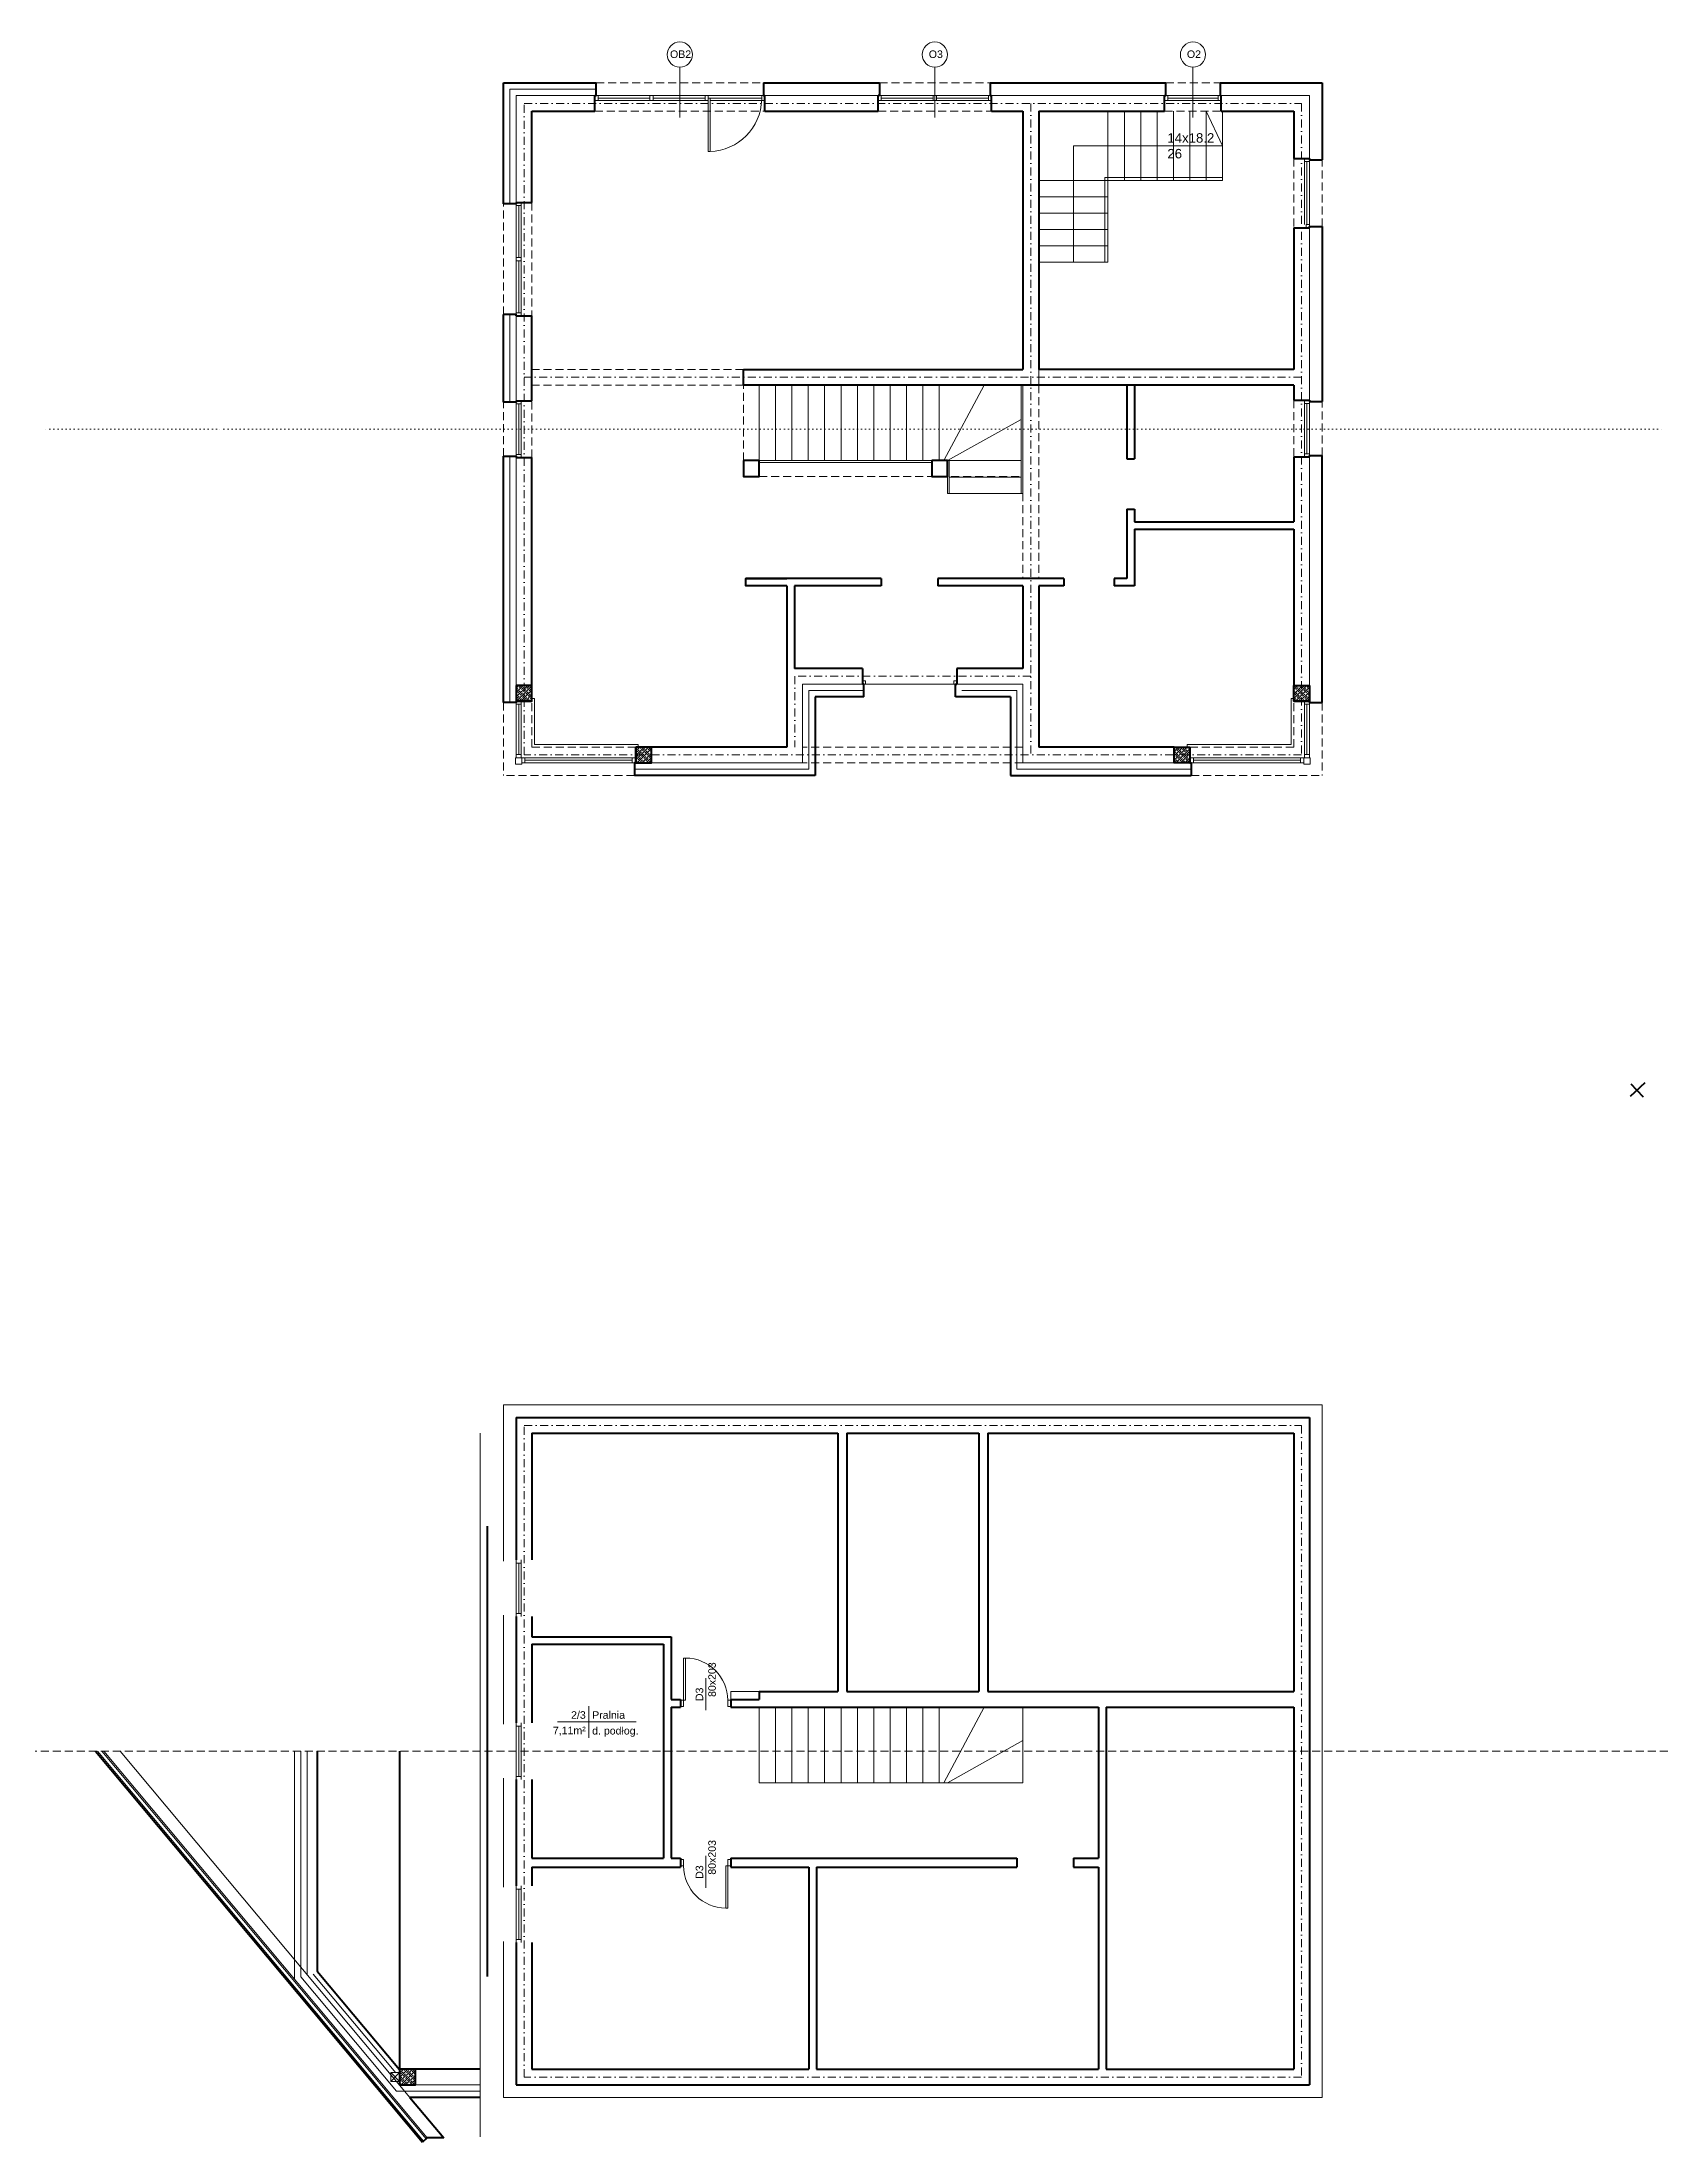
# Model space of a CAD drawing. Header units: millimetres. Extents: x 2325 to 4901, y 783 to 4119.
import ezdxf

# ---------------------------------------------------------------- set-up
doc = ezdxf.new("R2010")
doc.units = ezdxf.units.MM
for name, pattern in [('DASHDOT', [25.4, 12.7, -6.35, 0, -6.35]), ('DASHED', [19.05, 12.7, -6.35]), ('DOT', [6.35, 0, -6.35])]:
    doc.linetypes.add(name, pattern=pattern)
doc.layers.get('0').update_dxf_attribs({"lineweight": 0})
for name, color, linetype, lineweight in [('A-murowane', 6, 'Continuous', 50), ('A-osie', 7, 'DASHDOT', 5), ('A-p.widokowa', 5, 'Continuous', 15), ('A-pod', 5, 'DASHED', 15), ('A-schody', 2, 'Continuous', 0), ('A-stolarka', 1, 'Continuous', 5), ('A-w.ocieplenie', 4, 'BATTING', 5), ('A-wykończenie', 4, 'Continuous', 5), ('B-linia przekrojowa', 40, 'DOT', 20), ('B-materiały', 9, 'Continuous', 0), ('B-opis', 7, 'Continuous', 0)]:
    doc.layers.add(name, color=color, linetype=linetype, lineweight=lineweight)
doc.styles.get("Standard").update_dxf_attribs({"font": 'arial.ttf'})
doc.linetypes.add('BATTING', pattern='A,0.00254,-2.54,[134,ltypeshp.shx,S=2.54,R=0,X=-2.54,Y=0],-5.08,[134,ltypeshp.shx,S=2.54,R=180,X=2.54,Y=0],-2.54', length=10.16254)

# ---------------------------------------------------------------- blocks, each defined once
blk = doc.blocks.new('A$C7FE075C5')
at = {"layer": 'A-stolarka'}
for p, q in [((-5, 0), (-85, 0)), ((-85, -4), (-5, -4)), ((-85, -8), (-5, -8))]:
    blk.add_line(p, q, dxfattribs=at)
for points in [[(-90, 0), (-85, 0), (-85, -8), (-90, -8), (-90, 0)], [(-5, 0), (0, 0), (0, -8), (-5, -8), (-5, 0)]]:
    blk.add_lwpolyline(points, dxfattribs=at)
blk = doc.blocks.new('A$C77EB5EB5')
at = {"layer": 'A-stolarka'}
for p, q in [((-5, 0), (-175, 0)), ((-175, -4), (-92.5, -4)), ((-175, -8), (-92.5, -8)), ((-87.5, -4), (-5, -4)), ((-87.5, -8), (-5, -8))]:
    blk.add_line(p, q, dxfattribs=at)
for points in [[(-180, 0), (-175, 0), (-175, -8), (-180, -8), (-180, 0)], [(-92.5, 0), (-87.5, 0), (-87.5, -8), (-92.5, -8), (-92.5, 0)], [(-5, 0), (0, 0), (0, -8), (-5, -8), (-5, 0)]]:
    blk.add_lwpolyline(points, dxfattribs=at)
blk = doc.blocks.new('A$C116A1207')
at = {"layer": 'A-stolarka'}
for p, q in [((-8, -5), (-8, -105)), ((-4, -5), (-4, -105)), ((0, -105), (0, -5))]:
    blk.add_line(p, q, dxfattribs=at)
for points in [[(0, 0), (0, -5), (-8, -5), (-8, 0), (0, 0)], [(0, -105), (0, -110), (-5, -110), (-5, -105), (0, -105)]]:
    blk.add_lwpolyline(points, dxfattribs=at)
blk = doc.blocks.new('A$C4D3D61A9')
at = {"layer": 'A-stolarka'}
for points in [[(5, 5), (8, 5), (8, 72), (5, 72)], [(0, -5), (5, -5), (5, 5), (0, 5)], [(75, -5), (80, -5), (80, 5), (75, 5)]]:
    blk.add_lwpolyline(points, close=True, dxfattribs=at)
blk.add_arc((8, 5), 67, 0, 90, dxfattribs=at)
blk = doc.blocks.new('A$C2DDC75EF')
at = {"layer": 'A-stolarka'}
blk.add_line((35, -4.9), (35, 46.1), dxfattribs=at)
at = {"layer": 'A-stolarka', "insert": (19.1, 9.7), "char_height": 12, "attachment_point": 1, "rotation": 90}
blk.add_mtext_dynamic_manual_height_columns('D3\\P\\pi6.5715;80x203', width=13.143, gutter_width=12.5, heights=[0], dxfattribs=at)
blk = doc.blocks.new('A$C386A056A')
at = {"layer": 'A-stolarka'}
for p, q in [((-25, 0), (-25, -90)), ((-17, 0), (-17, -90)), ((-25, -5), (-17, -5)), ((-21, -5), (-21, -85)), ((-25, -85), (-17, -85))]:
    blk.add_line(p, q, dxfattribs=at)
blk = doc.blocks.new('A$C6DA452C0')
at = {"layer": 'A-stolarka'}
for p, q in [((175, 8), (5, 8)), ((175, 4), (5, 4)), ((5, 0), (175, 0))]:
    blk.add_line(p, q, dxfattribs=at)
for points in [[(5, 0), (0, 0), (0, 8), (5, 8), (5, 0)], [(180, 0), (175, 0), (175, 8), (180, 8), (180, 0)]]:
    blk.add_lwpolyline(points, dxfattribs=at)
blk = doc.blocks.new('A$C4D687B73')
at = {"layer": 'A-wykończenie'}
for p, q in [((-14, 7), (0, -7)), ((-14, -7), (0, 7))]:
    blk.add_line(p, q, dxfattribs=at)
blk.add_lwpolyline([(-14, -7), (0, -7), (0, 7), (-14, 7)], close=True, dxfattribs=at)

msp = doc.modelspace()

# ---------------------------------------------------------------- hatches: boundary and pattern name
at = {"layer": 'B-materiały'}
h = msp.add_hatch(dxfattribs=at)
h.set_pattern_fill('JIS_STN_1E', color=256, scale=5)
h.paths.add_polyline_path([(3078.3, 3096.7), (3078.3, 3071.7), (3103.3, 3071.7), (3103.3, 3096.7)])
h = msp.add_hatch(dxfattribs=at)
h.set_pattern_fill('JIS_STN_1E', color=256, scale=5)
h.paths.add_polyline_path([(4338.3, 3096.7), (4338.3, 3071.7), (4313.3, 3071.7), (4313.3, 3096.7)])
h = msp.add_hatch(dxfattribs=at)
h.set_pattern_fill('JIS_STN_1E', color=256, scale=5)
h.paths.add_polyline_path([(3268.3, 2998.7), (3268.3, 2973.7), (3293.3, 2973.7), (3293.3, 2998.7)])
h = msp.add_hatch(dxfattribs=at)
h.set_pattern_fill('JIS_STN_1E', color=256, scale=5)
h.paths.add_polyline_path([(4148.3, 2998.7), (4148.3, 2973.7), (4123.3, 2973.7), (4123.3, 2998.7)])
h = msp.add_hatch(dxfattribs=at)
h.set_pattern_fill('JIS_STN_1E', color=256, scale=5)
h.set_pattern_definition([(45, (-375.1697, -2100), (-3.535534, 3.535534), []), (45, (-371.6447, -2100), (-3.535534, 3.535534), [5, -2.5])])
h.paths.add_polyline_path([(2893.2, 898.7), (2893.2, 873.7), (2918.2, 873.7), (2918.2, 898.7)])

# ---------------------------------------------------------------- linework, layer by layer
msp.add_line((3103.3, 1908.7), (3103.3, 1908.7))
at = {"layer": 'A-murowane'}
for p, q in [((3058.3, 4053.7), (3205.3, 4053.7)), ((3058.3, 3861.7), (3058.3, 4053.7)), ((3471.3, 4053.7), (3655.3, 4053.7)), ((3831.3, 4053.7), (4110.3, 4053.7)), ((4196.3, 4053.7), (4358.3, 4053.7)), ((4358.3, 4053.7), (4358.3, 3931.7)), ((3103.3, 4008.7), (3203.3, 4008.7)), ((3103.3, 3863.7), (3103.3, 4008.7)), ((3203.3, 4008.7), (3203.3, 4033.7)), ((3473.3, 4008.7), (3473.3, 4033.7)), ((3473.3, 4008.7), (3653.3, 4008.7)), ((3653.3, 4008.7), (3653.3, 4033.7)), ((3833.3, 4008.7), (3833.3, 4033.7)), ((3833.3, 4008.7), (3883.3, 4008.7)), ((3883.3, 4008.7), (3883.3, 3598.7)), ((3908.3, 4008.7), (4108.3, 4008.7)), ((3908.3, 4008.7), (3908.3, 3598.7)), ((4108.3, 4008.7), (4108.3, 4033.7)), ((4198.3, 4008.7), (4198.3, 4033.7)), ((4198.3, 4008.7), (4313.3, 4008.7)), ((4313.3, 4008.7), (4313.3, 3933.7)), ((4313.3, 3933.7), (4338.3, 3933.7)), ((3078.3, 3863.7), (3103.3, 3863.7)), ((4313.3, 3823.7), (4338.3, 3823.7)), ((4313.3, 3823.7), (4313.3, 3598.7)), ((4358.3, 3825.7), (4358.3, 3547.7)), ((3058.3, 3546.7), (3058.3, 3685.7)), ((3078.3, 3683.7), (3103.3, 3683.7)), ((3103.3, 3548.7), (3103.3, 3683.7)), ((3439.3, 3598.7), (3883.3, 3598.7)), ((3439.3, 3573.7), (3439.3, 3598.7)), ((4313.3, 3573.7), (3439.3, 3573.7)), ((4313.3, 3598.7), (3908.3, 3598.7)), ((4048.3, 3573.7), (4048.3, 3456.7)), ((4060.3, 3573.7), (4060.3, 3456.7)), ((4313.3, 3573.7), (4313.3, 3549.7)), ((3078.3, 3548.7), (3103.3, 3548.7)), ((4313.3, 3549.7), (4338.3, 3549.7)), ((4338.3, 3549.7), (4338.3, 3547.7)), ((4338.3, 3547.7), (4358.3, 3547.7)), ((3058.3, 3069.7), (3058.3, 3460.7)), ((3078.3, 3458.7), (3103.3, 3458.7)), ((3103.3, 3071.7), (3103.3, 3458.7)), ((4048.3, 3456.7), (4060.3, 3456.7)), ((4313.3, 3459.7), (4338.3, 3459.7)), ((4313.3, 3459.7), (4313.3, 3356.7)), ((4338.3, 3461.7), (4358.3, 3461.7)), ((4338.3, 3459.7), (4338.3, 3461.7)), ((4358.3, 3069.7), (4358.3, 3461.7)), ((4048.3, 3376.7), (4060.3, 3376.7)), ((4048.3, 3376.7), (4048.3, 3266.7)), ((4060.3, 3376.7), (4060.3, 3356.7)), ((4060.3, 3356.7), (4313.3, 3356.7)), ((4060.3, 3344.7), (4313.3, 3344.7)), ((4060.3, 3344.7), (4060.3, 3254.7)), ((4313.3, 3344.7), (4313.3, 3096.7)), ((3658.3, 3266.7), (3443.3, 3266.7)), ((3508.3, 3254.7), (3508.3, 2998.7)), ((3520.3, 3254.7), (3520.3, 3123.7)), ((3658.3, 3254.7), (3520.3, 3254.7)), ((3658.3, 3266.7), (3658.3, 3254.7)), ((3948.3, 3266.7), (3748.3, 3266.7)), ((3748.3, 3266.7), (3748.3, 3254.7)), ((3883.3, 3254.7), (3748.3, 3254.7)), ((3883.3, 3254.7), (3883.3, 3123.7)), ((3908.3, 3254.7), (3908.3, 2998.7)), ((3948.3, 3254.7), (3908.3, 3254.7)), ((3948.3, 3266.7), (3948.3, 3254.7)), ((4048.3, 3266.7), (4028.3, 3266.7)), ((4028.3, 3266.7), (4028.3, 3254.7)), ((4060.3, 3254.7), (4028.3, 3254.7)), ((3628.3, 3123.7), (3520.3, 3123.7)), ((3628.3, 3123.7), (3628.3, 3098.7)), ((3778.3, 3123.7), (3778.3, 3098.7)), ((3883.3, 3123.7), (3778.3, 3123.7)), ((3103.3, 3071.7), (3078.3, 3071.7)), ((3630.3, 3078.7), (3553.3, 3078.7)), ((3553.3, 3078.7), (3553.3, 2953.7)), ((3863.3, 3078.7), (3776.3, 3078.7)), ((3863.3, 3078.7), (3863.3, 2953.7)), ((4313.3, 3071.7), (4338.3, 3071.7)), ((3508.3, 2998.7), (3268.3, 2998.7)), ((3268.3, 2973.7), (3268.3, 2998.7)), ((4123.3, 2998.7), (3908.3, 2998.7)), ((3553.3, 2953.7), (3266.3, 2953.7)), ((3863.3, 2953.7), (4150.3, 2953.7)), ((4871.1, 2465.6), (4847.8, 2443.8)), ((4858.3, 2453.7), (4849.5, 2463.1)), ((4858.3, 2453.7), (4868.3, 2443)), ((3078.3, 1933.7), (3078.3, 1707.7)), ((3078.3, 1933.7), (4338.3, 1933.7)), ((3103.3, 1908.7), (3589.3, 1908.7)), ((3103.3, 1908.7), (3103.3, 1707.7)), ((3589.3, 1908.7), (3589.3, 1498.7)), ((3603.3, 1908.7), (3603.3, 1498.7)), ((3603.3, 1908.7), (3813.3, 1908.7)), ((3813.3, 1908.7), (3813.3, 1498.7)), ((3827.3, 1908.7), (3827.3, 1498.7)), ((3827.3, 1908.7), (4313.3, 1908.7)), ((4313.3, 1908.7), (4313.3, 1498.7)), ((4338.3, 1933.7), (4338.3, 873.7)), ((3032.2, 1761.2), (3032.2, 1046.1)), ((3078.3, 1617.7), (3078.3, 1448.7)), ((3103.3, 1617.7), (3103.3, 1585.7)), ((3103.3, 1585.7), (3324.3, 1585.7)), ((3103.3, 1573.7), (3312.3, 1573.7)), ((3103.3, 1573.7), (3103.3, 1448.7)), ((3312.3, 1573.7), (3312.3, 1233.7)), ((3324.3, 1585.7), (3324.3, 1485.7)), ((3324.3, 1485.7), (3339.3, 1485.7)), ((3324.3, 1473.7), (3339.3, 1473.7)), ((3324.3, 1473.7), (3324.3, 1233.7)), ((3339.3, 1485.7), (3339.3, 1473.7)), ((3419.3, 1485.7), (3419.3, 1473.7)), ((3419.3, 1485.7), (3464.3, 1485.7)), ((3419.3, 1473.7), (3464.3, 1473.7)), ((3464.3, 1498.7), (3464.3, 1485.7)), ((3464.3, 1498.7), (3589.3, 1498.7)), ((3464.3, 1473.7), (4003.3, 1473.7)), ((3603.3, 1498.7), (3813.3, 1498.7)), ((3827.3, 1498.7), (4313.3, 1498.7)), ((4003.3, 1473.7), (4003.3, 1233.7)), ((4015.3, 1473.7), (4015.3, 898.7)), ((4015.3, 1473.7), (4313.3, 1473.7)), ((4313.3, 1473.7), (4313.3, 898.7)), ((2410.2, 1403.7), (2929.4, 783)), ((2762.2, 1403.7), (2762.2, 1054.6)), ((2893.2, 1403.7), (2893.2, 898.7)), ((3078.3, 1358.7), (3078.3, 1189.7)), ((3103.3, 1358.7), (3103.3, 1233.7)), ((3103.3, 1233.7), (3312.3, 1233.7)), ((3103.3, 1219.7), (3339.3, 1219.7)), ((3103.3, 1219.7), (3103.3, 1189.7)), ((3324.3, 1233.7), (3339.3, 1233.7)), ((3339.3, 1233.7), (3339.3, 1219.7)), ((3419.3, 1233.7), (3419.3, 1219.7)), ((3419.3, 1233.7), (3873.3, 1233.7)), ((3419.3, 1219.7), (3543.3, 1219.7)), ((3543.3, 1219.7), (3543.3, 898.7)), ((3555.3, 1219.7), (3555.3, 898.7)), ((3555.3, 1219.7), (3873.3, 1219.7)), ((3873.3, 1233.7), (3873.3, 1219.7)), ((3963.3, 1233.7), (3963.3, 1219.7)), ((3963.3, 1233.7), (4003.3, 1233.7)), ((3963.3, 1219.7), (4003.3, 1219.7)), ((4003.3, 1219.7), (4003.3, 898.7)), ((3078.3, 1099.7), (3078.3, 873.7)), ((3103.3, 1099.7), (3103.3, 898.7)), ((2762.2, 1054.6), (2893.2, 898.1)), ((3021.2, 898.7), (2893.2, 898.7)), ((3078.3, 873.7), (4338.3, 873.7)), ((3103.3, 898.7), (3543.3, 898.7)), ((3555.3, 898.7), (4003.3, 898.7)), ((4015.3, 898.7), (4313.3, 898.7)), ((3021.2, 853.7), (2909.4, 853.7)), ((2909.4, 853.7), (2963.2, 789.5)), ((2937.1, 789.5), (2929.4, 783)), ((2963.2, 789.5), (2937.1, 789.5))]:
    msp.add_line(p, q, dxfattribs=at)
for points in [[(3203.3, 4033.7), (3205.3, 4033.7), (3205.3, 4053.7)], [(3471.3, 4053.7), (3471.3, 4033.7), (3473.3, 4033.7)], [(3655.3, 4053.7), (3655.3, 4033.7), (3653.3, 4033.7)], [(3831.3, 4053.7), (3831.3, 4033.7), (3833.3, 4033.7)], [(4108.3, 4033.7), (4110.3, 4033.7), (4110.3, 4053.7)], [(4196.3, 4053.7), (4196.3, 4033.7), (4198.3, 4033.7)], [(4338.3, 3933.7), (4338.3, 3931.7), (4358.3, 3931.7)], [(3078.3, 3863.7), (3078.3, 3861.7), (3058.3, 3861.7)], [(4338.3, 3823.7), (4338.3, 3825.7), (4358.3, 3825.7)], [(3078.3, 3683.7), (3078.3, 3685.7), (3058.3, 3685.7)], [(3078.3, 3548.7), (3078.3, 3546.7), (3058.3, 3546.7)], [(3058.3, 3460.7), (3078.3, 3460.7), (3078.3, 3458.7)], [(3508.3, 3254.7), (3443.3, 3254.7), (3443.3, 3266.7), (3508.3, 3266.7)], [(3078.3, 3071.7), (3078.3, 3069.7), (3058.3, 3069.7)], [(3630.3, 3078.7), (3630.3, 3098.7), (3628.3, 3098.7)], [(3776.3, 3078.7), (3776.3, 3098.7), (3778.3, 3098.7)], [(4338.3, 3071.7), (4338.3, 3069.7), (4358.3, 3069.7)], [(3268.3, 2973.7), (3266.3, 2973.7), (3266.3, 2953.7)], [(4148.3, 2973.7), (4150.3, 2973.7), (4150.3, 2953.7)]]:
    msp.add_lwpolyline(points, dxfattribs=at)
for points in [[(3439.3, 3453.7), (3439.3, 3428.7), (3464.3, 3428.7), (3464.3, 3453.7)], [(3738.3, 3453.7), (3738.3, 3428.7), (3763.3, 3428.7), (3763.3, 3453.7)], [(3078.3, 3096.7), (3078.3, 3071.7), (3103.3, 3071.7), (3103.3, 3096.7)], [(4338.3, 3096.7), (4338.3, 3071.7), (4313.3, 3071.7), (4313.3, 3096.7)], [(3268.3, 2998.7), (3268.3, 2973.7), (3293.3, 2973.7), (3293.3, 2998.7)], [(4148.3, 2998.7), (4148.3, 2973.7), (4123.3, 2973.7), (4123.3, 2998.7)], [(2893.2, 898.7), (2893.2, 873.7), (2918.2, 873.7), (2918.2, 898.7)]]:
    msp.add_lwpolyline(points, close=True, dxfattribs=at)
at = {"layer": 'A-osie'}
for p, q in [((3090.8, 2986.2), (3090.8, 4021.2)), ((3090.8, 4021.2), (4325.8, 4021.2)), ((3895.8, 4021.2), (3895.8, 2986.2)), ((4325.8, 4021.2), (4325.8, 2986.2)), ((4325.8, 3586.2), (3090.8, 3586.2)), ((3895.8, 3111.2), (3520.8, 3111.2)), ((3520.8, 3111.2), (3520.8, 2998.7)), ((4325.8, 2986.2), (3090.8, 2986.2)), ((3090.8, 886.2), (3090.8, 1921.2)), ((3090.8, 1921.2), (4325.8, 1921.2)), ((4325.8, 1921.2), (4325.8, 886.2)), ((4325.8, 886.2), (3090.8, 886.2))]:
    msp.add_line(p, q, dxfattribs=at)
at = {"layer": 'A-p.widokowa'}
for points in [[(3107.3, 3002.7), (3107.3, 3075.7), (3103.3, 3075.7)], [(4309.3, 3002.7), (4309.3, 3075.7), (4313.3, 3075.7)], [(3107.3, 3002.7), (3272.3, 3002.7), (3272.3, 2998.7)], [(4309.3, 3002.7), (4144.3, 3002.7), (4144.3, 2998.7)]]:
    msp.add_lwpolyline(points, dxfattribs=at)
at = {"layer": 'A-pod'}
for p, q in [((3205.3, 4053.7), (3471.3, 4053.7)), ((3655.3, 4053.7), (3831.3, 4053.7)), ((4110.3, 4053.7), (4196.3, 4053.7)), ((3203.3, 4008.7), (3473.3, 4008.7)), ((3653.3, 4008.7), (3833.3, 4008.7)), ((4108.3, 4008.7), (4198.3, 4008.7)), ((4313.3, 3933.7), (4313.3, 3823.7)), ((4358.3, 3825.7), (4358.3, 3931.7)), ((3058.3, 3685.7), (3058.3, 3861.7)), ((3103.3, 3863.7), (3103.3, 3683.7)), ((3439.3, 3598.7), (3103.3, 3598.7)), ((3439.3, 3573.7), (3103.3, 3573.7)), ((3439.3, 3453.7), (3439.3, 3573.7)), ((3464.3, 3453.7), (3464.3, 3573.7)), ((3883.3, 3573.7), (3883.3, 3266.7)), ((3908.3, 3573.7), (3908.3, 3266.7)), ((3058.3, 3460.7), (3058.3, 3546.7)), ((3103.3, 3458.7), (3103.3, 3548.7)), ((4313.3, 3549.7), (4313.3, 3459.7)), ((4358.3, 3461.7), (4358.3, 3547.7)), ((3464.3, 3453.7), (3883.3, 3453.7)), ((3464.3, 3428.7), (3883.3, 3428.7)), ((3058.3, 3069.7), (3058.3, 2953.7)), ((3103.3, 2998.7), (3103.3, 3071.7)), ((4313.3, 2998.7), (4313.3, 3071.7)), ((4358.3, 3069.7), (4358.3, 2953.7)), ((3268.3, 2998.7), (3103.3, 2998.7)), ((3883.3, 2998.7), (3533.3, 2998.7)), ((3883.3, 2973.7), (3533.3, 2973.7)), ((4148.3, 2998.7), (4313.3, 2998.7)), ((3266.3, 2953.7), (3058.3, 2953.7)), ((4150.3, 2953.7), (4358.3, 2953.7))]:
    msp.add_line(p, q, dxfattribs=at)
msp.add_xline((3078.3, 1403.7), (1, 0), dxfattribs=at)
at = {"layer": 'A-schody'}
for p, q in [((4018.3, 3898.7), (4018.3, 4008.7)), ((4044.3, 3898.7), (4044.3, 4008.7)), ((4070.3, 3898.7), (4070.3, 4008.7)), ((4096.3, 3898.7), (4096.3, 4008.7)), ((4122.3, 3898.7), (4122.3, 4008.7)), ((4148.3, 3898.7), (4148.3, 4008.7)), ((4174.3, 3898.7), (4174.3, 4008.7)), ((4200.3, 3953.7), (4174.3, 4008.7)), ((4200.3, 3898.7), (4200.3, 4008.7)), ((4200.3, 3953.7), (3963.3, 3953.7)), ((3963.3, 3768.7), (3963.3, 3953.7)), ((4013.3, 3903.7), (4013.3, 3768.7)), ((4013.3, 3903.7), (4200.3, 3903.7)), ((4018.3, 3898.7), (3908.3, 3898.7)), ((4018.3, 3872.7), (3908.3, 3872.7)), ((4018.3, 3898.7), (4018.3, 3768.7)), ((4018.3, 3898.7), (4200.3, 3898.7)), ((4018.3, 3846.7), (3908.3, 3846.7)), ((4018.3, 3820.7), (3908.3, 3820.7)), ((4018.3, 3794.7), (3908.3, 3794.7)), ((4018.3, 3768.7), (3908.3, 3768.7)), ((3464.3, 3453.7), (3464.3, 3573.7)), ((3490.3, 3453.7), (3490.3, 3573.7)), ((3516.3, 3453.7), (3516.3, 3573.7)), ((3542.3, 3453.7), (3542.3, 3573.7)), ((3568.3, 3453.7), (3568.3, 3573.7)), ((3594.3, 3453.7), (3594.3, 3573.7)), ((3620.3, 3453.7), (3620.3, 3573.7)), ((3646.3, 3453.7), (3646.3, 3573.7)), ((3672.3, 3453.7), (3672.3, 3573.7)), ((3698.3, 3453.7), (3698.3, 3573.7)), ((3724.3, 3453.7), (3724.3, 3573.7)), ((3750.3, 3453.7), (3750.3, 3573.7)), ((3757.7, 3453.7), (3821.5, 3573.7)), ((3880.3, 3401.7), (3880.3, 3573.7)), ((3883.3, 3401.7), (3883.3, 3573.7)), ((3763.3, 3453.7), (3880.3, 3519.3)), ((3464.3, 3453.7), (3750.3, 3453.7)), ((3464.3, 3450.7), (3738.3, 3450.7)), ((3763.3, 3453.7), (3880.3, 3453.7)), ((3763.3, 3401.7), (3763.3, 3453.7)), ((3766.3, 3401.7), (3766.3, 3453.7)), ((3766.3, 3427.7), (3880.3, 3427.7)), ((3763.3, 3401.7), (3883.3, 3401.7)), ((3464.3, 1353.7), (3464.3, 1473.7)), ((3490.3, 1353.7), (3490.3, 1473.7)), ((3516.3, 1353.7), (3516.3, 1473.7)), ((3542.3, 1353.7), (3542.3, 1473.7)), ((3568.3, 1353.7), (3568.3, 1473.7)), ((3594.3, 1353.7), (3594.3, 1473.7)), ((3620.3, 1353.7), (3620.3, 1473.7)), ((3646.3, 1353.7), (3646.3, 1473.7)), ((3672.3, 1353.7), (3672.3, 1473.7)), ((3698.3, 1353.7), (3698.3, 1473.7)), ((3724.3, 1353.7), (3724.3, 1473.7)), ((3750.3, 1353.7), (3750.3, 1473.7)), ((3757.7, 1353.7), (3821.5, 1473.7)), ((3883.3, 1353.7), (3883.3, 1473.7)), ((3763.3, 1353.7), (3883.3, 1421)), ((3464.3, 1353.7), (3883.3, 1353.7)), ((3021.2, 898.7), (3021.2, 791)), ((3021.2, 853.7), (3021.2, 873.7))]:
    msp.add_line(p, q, dxfattribs=at)
at = {"layer": 'A-stolarka'}
for p, q in [((3338.3, 3998.7), (3338.3, 4078.7)), ((3743.3, 3998.7), (3743.3, 4078.7)), ((4153.3, 3998.7), (4153.3, 4078.7)), ((3290.8, 4033.7), (3208.3, 4033.7)), ((3208.3, 4029.7), (3290.8, 4029.7)), ((3290.8, 4025.7), (3208.3, 4025.7)), ((3468.3, 4033.7), (3295.8, 4033.7)), ((3295.8, 4029.7), (3378.3, 4029.7)), ((3295.8, 4025.7), (3383.3, 4025.7)), ((3383.3, 4029.7), (3468.3, 4029.7)), ((3386.3, 4025.7), (3468.3, 4025.7)), ((3078.3, 3863.7), (3078.3, 3683.7)), ((3078.3, 3858.7), (3086.3, 3858.7)), ((3082.3, 3858.7), (3082.3, 3776.2)), ((3086.3, 3863.7), (3086.3, 3683.7)), ((3078.3, 3776.2), (3086.3, 3776.2)), ((3078.3, 3771.2), (3086.3, 3771.2)), ((3082.3, 3771.2), (3082.3, 3688.7)), ((3078.3, 3688.7), (3086.3, 3688.7)), ((3908.3, 3598.7), (3908.3, 3573.7)), ((3633.3, 3098.7), (3773.3, 3098.7)), ((3021.2, 1908.7), (3021.2, 898.7)), ((3379.3, 1468.8), (3379.3, 1519.8)), ((3193.9, 1425.2), (3193.9, 1475.2)), ((3419.3, 1485.7), (3419.3, 1498.7)), ((3464.3, 1498.7), (3419.3, 1498.7)), ((3143.9, 1450.2), (3268.9, 1450.2))]:
    msp.add_line(p, q, dxfattribs=at)
for points in [[(3203.3, 4033.7), (3208.3, 4033.7), (3208.3, 4025.7), (3203.3, 4025.7), (3203.3, 4033.7)], [(3290.8, 4033.7), (3295.8, 4033.7), (3295.8, 4025.7), (3290.8, 4025.7), (3290.8, 4033.7)], [(3378.3, 4033.7), (3383.3, 4033.7), (3383.3, 4025.7), (3378.3, 4025.7), (3378.3, 4033.7)], [(3383.3, 4029.7), (3383.3, 3944.7), (3386.3, 3944.7), (3386.3, 4029.7)], [(3468.3, 4033.7), (3473.3, 4033.7), (3473.3, 4025.7), (3468.3, 4025.7), (3468.3, 4033.7)], [(3077.3, 2981.7), (3077.3, 2971.7), (3087.3, 2971.7), (3087.3, 2981.7), (3077.3, 2981.7)], [(4339.3, 2981.7), (4339.3, 2971.7), (4329.3, 2971.7), (4329.3, 2981.7), (4339.3, 2981.7)]]:
    msp.add_lwpolyline(points, dxfattribs=at)
for points in [[(3628.3, 3098.7), (3633.3, 3098.7), (3633.3, 3103.7), (3628.3, 3103.7)], [(3773.3, 3098.7), (3778.3, 3098.7), (3778.3, 3103.7), (3773.3, 3103.7)]]:
    msp.add_lwpolyline(points, close=True, dxfattribs=at)
for centre in [(3338.3, 4098.7), (3743.3, 4098.7), (4153.3, 4098.7)]:
    msp.add_circle(centre, 20, dxfattribs=at)
msp.add_arc((3383.2, 4029.8), 85.2, 272.104, 358.2443, dxfattribs=at)
at = {"layer": 'A-w.ocieplenie'}
for p, q in [((3068.3, 3861.7), (3068.3, 4043.7)), ((3205.3, 4043.7), (3068.3, 4043.7)), ((3068.3, 3546.7), (3068.3, 3685.7)), ((3068.3, 3069.7), (3068.3, 3460.7)), ((3630.3, 3088.7), (3543.3, 3088.7)), ((3543.3, 3088.7), (3543.3, 2963.7)), ((3786.3, 3088.7), (3873.3, 3088.7)), ((3873.3, 3088.7), (3873.3, 2963.7)), ((3266.3, 2963.7), (3543.3, 2963.7)), ((4150.3, 2963.7), (3873.3, 2963.7)), ((2736.2, 1403.7), (2736.2, 1045.2)), ((2736.2, 1045.2), (2888, 863.7)), ((2756, 1049.5), (2887, 892.9)), ((3021.2, 863.7), (2888, 863.7))]:
    msp.add_line(p, q, dxfattribs=at)
at = {"layer": 'A-wykończenie'}
for p, q in [((3078.3, 4033.7), (3203.3, 4033.7)), ((3078.3, 3863.7), (3078.3, 4033.7)), ((3473.3, 4033.7), (3653.3, 4033.7)), ((3833.3, 4033.7), (4108.3, 4033.7)), ((4108.3, 4033.7), (4110.3, 4033.7)), ((4196.3, 4033.7), (4338.3, 4033.7)), ((4338.3, 4033.7), (4338.3, 3933.7)), ((4338.3, 3933.7), (4338.3, 3931.7)), ((4338.3, 3823.7), (4338.3, 3825.7)), ((4338.3, 3823.7), (4338.3, 3549.7)), ((3078.3, 3548.7), (3078.3, 3683.7)), ((4338.3, 3549.7), (4338.3, 3547.7)), ((3078.3, 3071.7), (3078.3, 3458.7)), ((4338.3, 3459.7), (4338.3, 3461.7)), ((4338.3, 3459.7), (4338.3, 3096.7)), ((3628.3, 3098.7), (3533.3, 3098.7)), ((3533.3, 3098.7), (3533.3, 2973.7)), ((3883.3, 3098.7), (3778.3, 3098.7)), ((3883.3, 3098.7), (3883.3, 2973.7)), ((3533.3, 2973.7), (3268.3, 2973.7)), ((4123.3, 2973.7), (3883.3, 2973.7)), ((3058.3, 1953.7), (3058.3, 1705.7)), ((3058.3, 1953.7), (4358.3, 1953.7)), ((4358.3, 1953.7), (4358.3, 853.7)), ((3058.3, 1619.7), (3058.3, 1446.7)), ((2413.4, 1403.7), (2931.3, 784.6)), ((2420, 1403.7), (2935.2, 787.9)), ((2423.2, 1403.7), (2937.1, 789.5)), ((2449.3, 1403.7), (2909.4, 853.7)), ((2726.2, 1403.7), (2726.2, 1041.6)), ((2746.2, 1403.7), (2746.2, 1048.8)), ((3058.3, 1360.7), (3058.3, 1187.7)), ((3058.3, 1101.7), (3058.3, 853.7)), ((3021.2, 873.7), (2892.7, 873.7)), ((3058.3, 853.7), (4358.3, 853.7))]:
    msp.add_line(p, q, dxfattribs=at)
at = {"layer": 'B-linia przekrojowa'}
for p, q in [((2602.2, 3503.7), (2325.2, 3503.7)), ((2872.2, 3503.7), (2602.2, 3503.7)), ((2872.2, 3503.7), (4901.5, 3503.7))]:
    msp.add_line(p, q, dxfattribs=at)

# ---------------------------------------------------------------- block references
at = {"layer": 'A-murowane'}
msp.add_blockref('A$C386A056A', (3103.3, 3548.7), dxfattribs=at)
at = {"layer": 'A-schody'}
msp.add_blockref('A$C4D687B73', (2893.2, 886.2), dxfattribs=at)
at = {"layer": 'A-stolarka'}
for name, p in [('A$C77EB5EB5', (3833.3, 4033.7)), ('A$C7FE075C5', (4198.3, 4033.7)), ('A$C116A1207', (4338.3, 3933.7)), ('A$C6DA452C0', (3087.3, 2973.7)), ('A$C4D3D61A9', (3339.3, 1479.7)), ('A$C2DDC75EF', (3344.3, 1473.7)), ('A$C386A056A', (3103.3, 1448.7)), ('A$C2DDC75EF', (3344.3, 1191.4)), ('A$C386A056A', (3103.3, 1189.7))]:
    msp.add_blockref(name, p, dxfattribs=at)
for name, p, rotation in [('A$C7FE075C5', (4338.3, 3459.7), 270), ('A$C7FE075C5', (3086.3, 2981.7), 270), ('A$C4D3D61A9', (3419.3, 1226.7), 180)]:
    msp.add_blockref(name, p, dxfattribs=dict(at, rotation=rotation))
at = {"layer": 'A-stolarka', "xscale": -1}
for name, p, rotation in [('A$C7FE075C5', (4330.3, 2981.7), 90.00000000000416), ('A$C6DA452C0', (4329.3, 2973.7), 4.156675004196587e-12), ('A$C386A056A', (3103.3, 1617.7), 180)]:
    msp.add_blockref(name, p, dxfattribs=dict(at, rotation=rotation))

# ---------------------------------------------------------------- texts
at = {"layer": 'A-stolarka', "char_height": 12}
for s, width, insert, attachment_point in [('OB2', 13.143, (3322.7, 4105.3), 1), ('O3', 13.143, (3733.7, 4105.3), 1), ('O2', 13.143, (4143.7, 4105.3), 1), ('2/3', 87.894, (3188.8, 1467.3), 3), ('Pralnia', 87.894, (3199, 1467.3), 1), ('7,11m²', 87.894, (3188.8, 1442.7), 3), ('d. podłog.', 87.894, (3199, 1442.3), 1)]:
    msp.add_mtext_dynamic_manual_height_columns(s, width=width, gutter_width=12.5, heights=[0], dxfattribs=dict(at, insert=insert, attachment_point=attachment_point))
at = {"layer": 'B-opis', "insert": (4106.1, 3973.8), "char_height": 15, "attachment_point": 1}
msp.add_mtext_dynamic_manual_height_columns('\\pi6.5715;14x18.2\\P26', width=13.143, gutter_width=12.5, heights=[0], dxfattribs=at)

doc.saveas('drawing.dxf')
